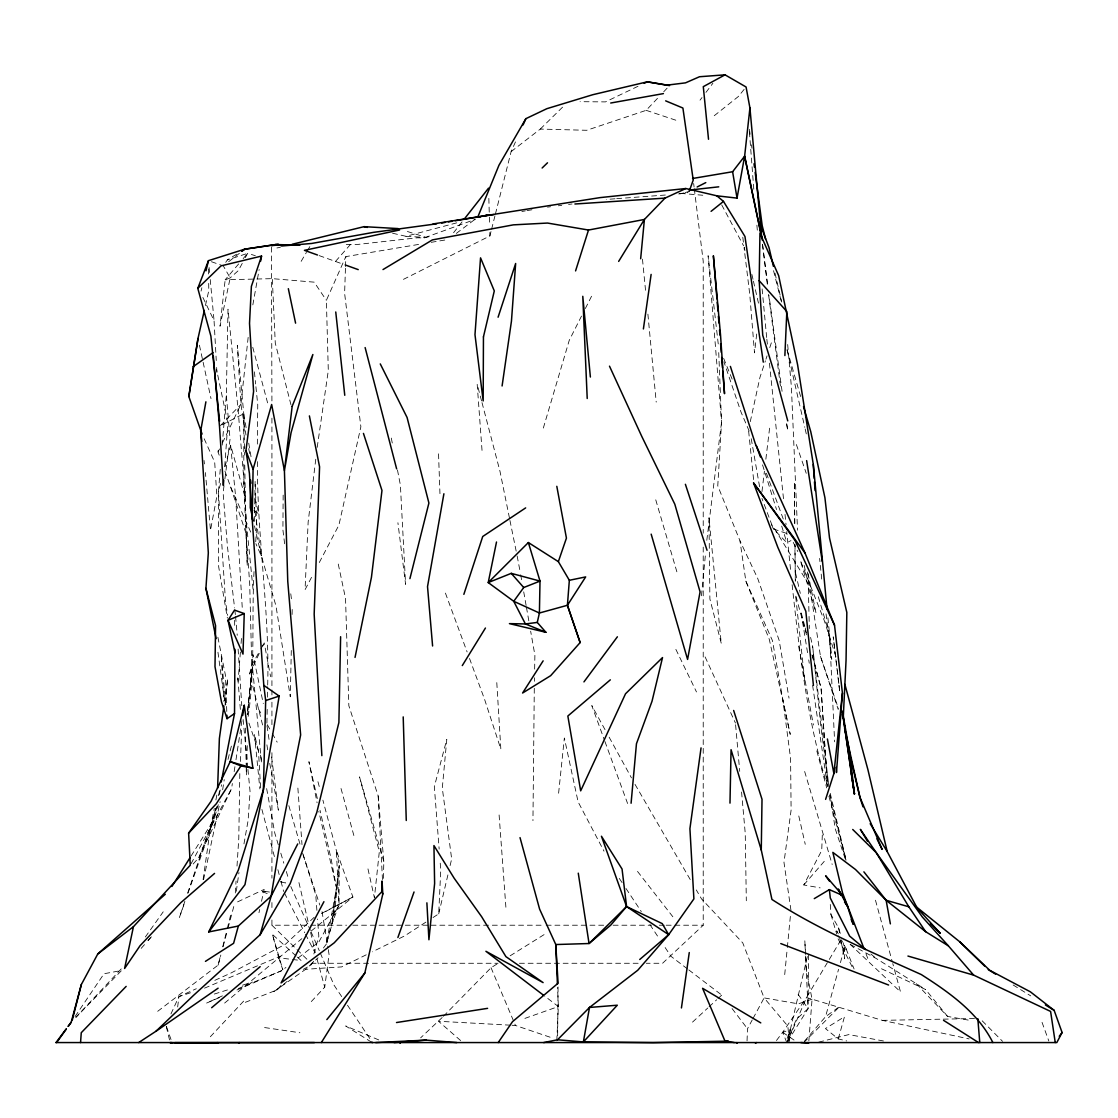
<?xml version="1.0" encoding="UTF-8"?>
<svg xmlns="http://www.w3.org/2000/svg" width="1118" height="1118" viewBox="0 0 1118 1118"><rect width="100%" height="100%" fill="white"/><g stroke="black" fill="none" stroke-linecap="round" stroke-linejoin="round"><path stroke-width="0.75" stroke-dasharray="5 3.75" d="M283.161 495.12L282.91 529.904L285.048 547.177M807.35 956.533L787.533 1041.585L808.076 1008.66L808.524 955.065M257.35 444.098L257.741 404.73L255.812 385.696M254.429 521.421L255.128 481.006L256.693 524.999L255.701 542.314M534.292 688.255L532.951 820.654M534.418 681.281L534.488 677.801M534.642 669.095L534.893 655.148L530.659 631.209M222.23 445.09L226.325 395.017L228.002 309.211L238.022 408.895L245.373 498.027L247.26 565.666L243.836 483.032L243.78 413.856L237.323 345.294L240.915 404.395L246.002 435.07M266.923 723.122L267.23 707.554M267.44 697.171L267.649 686.787M267.677 685.054C269.871 610.288 256.721 535.983 257.489 461.175M291.295 650.494L290.289 696.807L275.992 605.942L261.486 556.289L255.882 543.683M292.091 614.467L292.273 605.9M383.418 878.357L383.823 861.573L378.191 796.016L348.844 705.724L345.532 598.409L337.748 561.641M557.644 1035.701L558.092 984.888M246.519 769.869L246.365 775.053L246.184 766.347M246.575 768.15L247.385 742.254M345.448 268.292L344.61 293.321L360.876 426.796L338.908 525.097L318.756 563.556M345.504 266.615L345.839 256.609L420.969 244.031M747.048 1040.844L747.495 1028.756L752.232 1019.951M822.303 835.02L821.73 850.435L803.772 884.953L820.137 887.86M433.029 917.529L438.717 913.853L440.758 869.888L439.947 859.49M556.792 1040.844L558.357 1006.535L557.575 987.599M248.182 716.372C255.519 667.236 251.354 617.639 254.205 568.279M239.811 773.6L238.791 838.234L236.932 867.316M240.44 761.484L241.767 726.966M235.311 892.989L236.066 881.012M224.718 466.43L227.862 423.191L216.543 369.457M240.398 652.06L238.106 681.365L240.412 710.07M241.069 643.437L241.74 634.814M808.845 1040.83L812.059 999.171L806.413 970.131L805.673 956.267M220.26 469.267L218.415 491.71L218.681 566.798L227.373 618.1M219.198 455.208L218.066 452.021L218.499 447.074M701.475 595.782L705.64 552.46M706.8 540.329L721.557 422.157L718.734 352.603M784.71 974.603L787.17 949.196M787.338 947.505L790.622 913.63M261.388 761.945L252.458 666.719L247.609 714.737L253.017 654.715L263.289 703.585M558.609 793.221L564.352 737.978L578.104 801.872L604 851.161M222.482 442.812L240.915 404.395L248.35 335.568M225.067 703.418L227.737 678.584L224.634 700.846M247.371 711.048L252.458 666.719M756.69 334.016L754.51 352.855L749.759 294.258L744.057 247.581M788.777 1042.563L790.272 1029.72L782.67 1032.305L774.9 1042.563M761.959 491.668L764.419 471.167M765.858 459.219L769.757 426.769M177.664 1006.955L178.922 996.599L196.307 988.731M315.765 459.232L308.149 522.078L305.046 589.717L313.11 574.331M224.005 485.855L223.111 492.772L227.415 546.283L234.584 607.899M224.9 478.951L230.042 439.206L226.325 395.017M311.321 1001.56L324.723 987.166L329.069 954.562L328.287 949.392M236.317 891.27L238.945 872.445M203.099 879.614L210.114 830.311L214.279 808.412M317.205 447.354L328.301 370.561L326.372 300.337L345.839 256.609M193.148 863.976L198.864 857.576L231.58 788.637L232.348 783.536M234.165 771.63L234.948 766.529M235.982 759.723L240.901 727.413M241.153 725.708L241.935 720.607M222.65 789.755L224.229 779.581M243.976 843.866L248.126 820.332L250.055 791.46L247.903 769.17M252.836 304.879L259.152 269.536M215.886 799.999L217.172 793.263M187.964 893.212L213.929 819.676L216.249 807.685M218.583 795.709L219.911 788.861M203.56 879.642L220.134 801.62M750.276 421.64L759.974 377.325L765.411 360.821M258.971 912.693L259.697 909.437M261.514 901.318L263.331 893.198L262.646 891.591L265.427 891.451M263.764 891.27L264.169 889.411L234.654 903.246M205.433 305.507L208.786 290.652L208.675 280.66M840.806 940.112L806.539 997.522L787.533 1041.585L790.272 1029.72L786.206 1040.956M438.717 913.853L448.542 872.236M450.107 865.584L451.672 858.931L442.295 788.148L446.781 739.431L434.329 786.667L439.15 849.093M201.058 291.099L201.883 287.717M262.59 724.967L249.649 673.735L251.76 665.252L260.075 650.355M157.708 1011.301L218.164 965.058L220.651 955.121M222.72 946.834L226.856 930.274M227.261 928.611L231.398 912.05M210.114 830.311L215.648 808.37M219.058 794.87L221.616 784.752M228.002 759.429L231.412 745.93M403.444 279.36L489.894 235.954L491.165 230.895M491.599 229.204L494.994 215.718M495.414 214.027L511.122 151.615L516.754 139.051M220.595 483.423L218.415 491.71L225.543 601.833L227.681 615.375M224.97 466.821L230.629 445.244L245.373 498.027L244.688 461.958M218.164 965.058L220.833 955.038M223.069 946.68L227.527 929.98M227.974 928.303L234.207 904.923M804.359 1041.277L825.531 1016.723L838.57 969.292M313.878 953.975L318.826 936.283L317.54 919.01M840.429 962.626L844.621 947.617L843.098 942.656M838.262 1038.929L844.467 1016.737L825.433 1028.56L838.262 1038.929L846.703 1040.942M198.864 857.576L213.929 819.676L218.289 804.708M543.334 428.054L569.244 340.361L581.5 316.101M765.956 359.171L767.046 355.859M769.771 347.6L771.951 341.004M184.875 901.318L179.313 917.738L185.085 901.387M187.656 893.114L217.102 806.162M787.533 1041.585L796.17 1019.476L808.076 1008.66L805.407 952.885M839.562 938.519L844.705 952.326L846.144 948.847L841.421 939.847M170.956 1013.928L178.922 996.599L193.33 991.848M249.649 673.735L259.865 652.143M262.786 645.98L264.239 642.892L270.584 676.642M218.066 452.021L219.533 448.961M585.343 308.526L593.001 293.363M191.066 863.739L231.58 788.637M242.243 263.387L238.386 270.556L230.182 277.893L225.165 279.779L220.008 326.218L230.182 277.893L223.307 265.902M245.331 257.643L247.651 253.339L255.309 255.687M753.029 1018.47L764.111 997.913L742.771 942.907L701.531 898.914L696.304 889.956M260.913 648.859L264.239 642.892M301.161 261.332L306.43 252.402M307.31 250.907L309.938 246.435M191.094 855.983L213.929 819.676M225.724 262.339L227.331 259.949L238.903 252.78M75.06 1016.541L104.016 973.736L121.569 970.508L75.982 1017.324M786.793 1042.563L782.67 1032.305L806.539 997.522L882.34 1020.371L969.152 1038.929M145.368 936.968L163.214 911.813M313.669 961.256L310.734 965.225L303.23 969.362M323.451 947.994L326.386 944.011L334.338 916.131L339.243 865.458L336.364 850.491L322.892 800.139M700.022 100.173L702.006 97.573M705.961 92.375L712.893 83.277M453.573 232.712L462.055 221.909M744.127 89.384L738.313 96.553L711.803 117.669M238.651 263.918L225.165 279.779L272.303 278.648L314.186 282.155L326.372 300.337M243.151 258.635L247.651 253.339L227.331 259.949M803.772 884.953L824.553 861M335.582 261.332L351.527 243.249M141.175 948.371L146.947 941.859M148.093 940.559L152.705 935.347M245.331 1002.315L276.747 990.045L282.477 983.84M210.338 1036.749L245.96 998.654M75.912 1017.212L123.176 966.832M147.981 940.392L150.343 937.876M511.122 151.615L540.287 129.073L586.698 130.289L646.162 110.333L659.019 96.749M663.701 91.802L667.208 88.084M220.414 425.623L240.915 404.395M442.183 1017.534L420.661 1037.825M443.413 1016.29L491.04 967.727L496.909 964.065M803.814 1042.563L839.73 1006.452L825.531 1016.723M540.287 129.073L563.374 106.364M314.2 917.291L285.733 944.011L231.063 972.995L212.099 981.576M703.222 547.093L703.222 925.215L662.569 963.269L646.274 963.269M273.77 991.68L305.675 969.292L318.099 957.763M692.517 1022.118L707.778 1008.003M709.05 1006.829L716.68 999.785M717.952 998.598L721.767 995.076L723.835 997.773M224.634 1003.07L301.86 938.645M276.747 990.045L287.144 981.408M311.265 930.973L352.911 897.027L336.364 850.491L338.992 905.077L331.962 923.65L326.386 944.011L336.504 887.79L331.11 858.89L320.014 810.284M228.659 261.724L239.35 253.367M236.96 989.975L281.792 970.634L285.915 967.433M298.282 957.86L318.909 941.887L338.992 905.077L339.243 865.458L331.962 923.65L336.504 887.79L318.784 811.361M456.312 233.41L475.038 219.282M425.916 922.126L404.604 935.92L372.378 951.795M510.129 955.82L546.842 932.901M321.635 913.406L352.911 897.027L321.942 913.476M221.951 424.84L241.949 414.652M771.462 524.314L773.418 528.982L786.876 542.677L790.971 540.609M366.229 954.814L341.675 966.902L305.675 969.292M638.001 86.282L605.453 101.892L580.074 101.682M222.384 995.845L206.537 1003.098L220.945 996.879M238.218 988.591L281.792 970.634M204.524 988.144L280.366 956.156M346.287 244.507L358.081 244.395L417.154 237.813L424.113 237.896L475.583 219.24M524.915 1018.386L558.357 1006.535L544.69 996.11M812.059 999.171L798.336 1003.852L764.111 997.913L787.855 1026.114L789.322 1042.563M685.152 192.603L689.219 191.332M214.293 994.056L230.895 988.843M242.522 985.182L252.472 982.051M392.572 233.229L406.002 236.317L459.372 222.147M683.797 193.023L680.037 193.707M424.113 237.896L430.206 236.345M818.739 1042.144L848.841 1034.583L883.723 1041.026M678.598 193.931L688.087 192.631M276.929 247.958L280.311 247.357M521.896 211.484L525.306 210.897M527.011 210.617L532.126 209.737M431.213 242.327L448.276 239.462M558.301 205.782L561.725 205.335M568.587 204.426L572.011 203.979M547.499 207.123L550.587 206.746M679.8 193.791L684.677 193.274M615.026 198.78L606.291 199.465M616.731 198.641L666.621 194.937M264.533 891.353L270.78 892.22M882.34 1020.371L941.51 1019.183M943.257 1019.155L974.589 1018.526M271.926 919.988L271.926 925.215L308.987 925.215M310.692 925.215L346.58 925.215M352.799 925.215L429.34 925.215M431.073 925.215L544.061 925.215M546.171 925.215L604.572 925.215M613.139 925.215L651.598 925.215M659.327 925.215L664.441 925.215M666.146 925.215L703.222 925.215M311.083 963.269L498.041 963.269M519.395 963.269L639.314 963.269M406.002 236.317L426.238 237.421L404.688 230.657M510.325 1025.178L438.522 1021.265L461.636 1041.445M512.03 1025.276L515.454 1025.458L552.865 1038.147M680.541 193.372L702.789 195.245M296.116 955.988L272.443 934.424L278.703 957.819L290.764 959.272M292.483 959.482L301.105 960.516L297.36 957.12M264.589 1027.554L299.89 1032.739M916.285 983.686L947.575 1016.43L970.452 1020.468M280.744 882.046L285.565 882.94L280.828 881.277M646.162 110.333L677.494 120.758M786.429 533.342L773.418 528.982L761.945 498.404M211.428 261.71L221.825 265.385M319.119 255.589L343.561 264.351M378.709 1039.908L345.7 1025.975L372.168 1042.563M262.646 891.591L267.901 893.953M881.501 968.747L925.578 989.528L947.575 1016.43M850.379 944.514L876.246 958.503L925.578 989.528M1013.146 984.986L1030.712 995.859M782.67 1032.305L794.954 1040.704M253.968 510.381L258.873 513.973L254.429 496.085M687.43 968.887L670.954 956.309L663.295 944.766M688.814 969.935L721.767 995.076M870.922 954.017L876.246 958.503M850.127 944.305L900.507 991.876L892.779 963.548M271.926 925.215L307.408 959.705M982.205 1020.832L1002.566 1041.361M637.512 871.411L673.777 917.962M732.066 1008.548L747.495 1028.756M798.126 994.321L808.076 1008.66M341.703 996.599L334.002 985.112L319.958 952.256M347.488 1005.222L372.532 1042.563M619.302 878.413L622.167 882.731M625.996 888.503L641.299 911.589M649.907 924.572L659.466 938.994M774.397 528.465L808.258 583.624L809.013 614.704M690.211 879.517L634.758 783.9M830.297 904.476L830.912 914.384L838.57 927.786L840.582 934.396M258.258 708.588L262.367 715.897M267.3 724.66L271.422 731.955M272.247 733.408L277.18 742.17M605.02 729.663L591.799 705.57L604.321 739.85M609.142 737.195L631.46 777.876M721.711 204.901L743.568 245.75M838.276 933.837L836.697 930.847L838.989 936.982M284.433 893.002L304.739 932.719M305.521 934.243L314.899 952.578M838.081 938.799L853.327 969.152M793.235 542.37L797.805 551.579M675.873 649.376L696.486 691.958M202.875 297.43L214.055 320.6L216.263 360.527M718.245 343.925L708.113 255.701L721.557 422.157L717.77 485.841L739.976 540.819L757.738 578.537L779.162 640.39L789.029 698.149M705.109 656.909L735.448 723.053M204.175 438.759L214.684 462.125L216.878 496.168L210.477 530.421L205.419 472.579M745.86 581.164L772.468 640.67L782.838 699.561L790.244 734.372L769.282 639.328L745.86 581.164L739.976 540.819M290.82 886.532L310.399 930.344M311.111 931.909L319.287 950.691M224.928 471.111L230.643 487.001L251.676 534.236M749.158 431.017L740.941 411.899L723.933 361.813M491.04 967.727L515.454 1025.458M723.653 358.389L732.122 379.1M846.144 948.847L854.082 968.999M865.975 953.738L867.82 958.517M766.417 473.235L784.319 521.91M445.425 593.099L467.1 651.934M469.518 658.474L484.569 699.323L500.836 749.102L496.783 682.525M604.922 741.472L627.589 803.507M1042.046 1022.355L1048.824 1041.012M166.456 1026.562L171.543 1041.026M278.703 957.819L282.84 969.823L272.443 934.424M807.503 571.997L820.458 656.308L838.388 708.351M796.379 444.545L806.246 473.305M248.951 723.08L258.468 750.961L260.69 788.819M820.458 656.308L838.234 709.497M302.615 853.188L319.86 905.133M322.026 911.631L328.035 947.659M845.11 858.582L835.23 828.787L830.087 795.08M230.643 487.001L246.142 533.775L249.705 583.903L251.76 665.252M835.915 656.587L824.301 620.63L800.334 560.37L815.958 612.79L808.076 573.632M303.146 854.865L315.737 894.805L316.897 910.359M762.546 464.864L776.521 509.556M781.706 526.117L786.876 542.677M792.131 584.742C799.51 652.507 807.322 721.11 827.502 786.415L821.087 688.227L811.836 653.108M278.312 844.845L274.818 833.176L266.112 785.688M280.814 853.174L283.818 863.18M286.32 871.523L288.821 879.852M818.306 596.76L829.612 634.842L831.736 659.271L825.755 611.49M804.653 771.504L832.183 864.48M830.912 914.384L836.655 933.921M655.749 499.83L677.815 575.015M288.849 805.659L300.714 846.633M800.628 396.541L786.639 348.005L804.792 427.314M383.823 861.573L359.549 776.898L379.323 851.65L374.404 897.712L367.375 866.226M806.469 634.772L795.499 594.692L804.918 682.12M811.947 654.827L821.087 688.227L827.39 784.696M317.037 959.062L324.723 987.166M875.478 900.228L892.318 961.885M341.018 788.497L354.029 836.138M816.825 750.905L826.691 787.883M828.927 796.295L845.963 860.161L829.612 794.8M252.766 347.321L268.53 406.365M317.945 781.692L320.195 790.077M261.905 809.46L275.224 859.672M277.879 869.706L280.548 879.754M280.995 881.431L283.651 891.465M804.792 626.346L800.837 611.294L807.629 653.178M805.24 628.023L806.553 633.04M481.565 400.929L477.176 384.159L482.263 453.629M481.998 402.606L499.998 471.377L509.612 518.794M290.973 404.828L275.28 343.142L272.303 278.648M773.544 270.682L781.51 302.335M166.289 1026.548L170.174 1042.563M258.468 750.961L254.471 734.233L259.879 788.945M830.241 793.347L846.116 860.189M774.998 273.169L781.734 302.042M795.569 573.045L800.306 593.365M810.592 637.414L812.576 645.883L828.466 783.159M298.939 882.605L308.666 924.181M310.622 932.482L315.29 952.438M751.883 274.413L753.043 279.5M753.434 281.191L758.87 304.921M254.471 525.893L261.319 555.716L254.373 507.418M805.17 429.005L806.33 434.064M798.797 815.972L805.253 844.328M317.33 798.559L308.917 761.693L317.079 802.794M804.149 565.373L808.258 583.624M199.423 345.196L211.009 398.609M509.948 520.485L516.823 554.346M517.159 556.037L520.387 573.059M248.699 448.681L250.39 457.192M217.884 637.232L225.473 675.482L226.8 711.789M391.314 438.102L392.935 446.487M397.463 469.951L400.384 485.03L405.596 584.365L397.91 522.735M838.57 927.786L839.814 934.313M841.057 940.853L844.467 958.797L844.621 947.617L844.705 952.326M798.629 646.218L813.415 725.023M260.522 755.167L261.444 760.254M520.695 574.778L522.204 583.316M523.713 591.869L526.131 605.551M526.424 607.27L529.149 622.656M751.24 438.717L759.849 488.245M246.114 427.635L243.78 413.856L244.562 455.082M248.727 443.133L251.061 456.899M780.448 386.101L768.359 292.832M744.378 247.26L744.937 250.684M808.719 659.886L809.264 663.24M266.909 744.854L267.677 749.912M269.731 763.398L278.382 810.201L271.115 753.28M267.006 725.792L269.312 741.248M812.618 685.362L827.502 786.415M790.957 910.248L783.97 862.369L791.111 810.061L790.58 758.437L782.838 699.561M782.069 391.3L769.002 295.543M217.954 652.255L225.179 705.067M749.451 129.339L750.36 136.214M751.492 144.823L751.953 148.261M828.829 786.611L820.836 726.253L812.576 645.883M762.532 244.283L767.926 287.005M821.702 579.068L819.62 558.413M693.649 183.492L694.082 186.958M694.292 188.69L703.222 261.332L703.222 533.16M290.778 593.798L291.854 602.434M762.504 244.367L767.521 285.901M742.799 237.212L743.847 245.848M838.835 683.517L833.231 636.841L839.953 693.691M839.031 685.25L839.87 692.154M234.78 609.617L235.381 614.746M235.577 616.451L237.24 635.317M204.035 460.448L204.426 463.914M766.655 337.44L761.987 287.452M766.836 339.159L767.395 344.302M769.436 363.182L783.508 498.907M790.51 569.369L786.709 531.623M748.641 431.073L753.853 482.249M254.415 371.847L255.645 383.963M827.907 617.793L829.612 634.842L834.615 741.821M253.017 589.06L246.449 523.378L243.836 483.032M785.018 514.406L786.038 524.733M642.473 259.166L645.687 291.812M647.895 314.144L656.21 402.103M230.629 445.244L235.591 496.406L242.424 610.638M243.109 719.461L247.735 767.465M209.108 267.523L209.583 272.652M210.226 279.5L214.055 320.6M225.78 704.871L221.182 654.757L223.866 701.391M735.602 724.771L739.725 771.336M741.569 792.019L745.245 833.399L746.321 900.745M787.673 344.526L791.404 387.024L797.539 530.198M753.784 189.194L749.228 129.325M756.9 225.165L757.459 232.083M499.103 814.966L506.063 909.605M297.877 788.078L302 844.621M238.12 649.069L241.781 705.751M805.575 954.548L804.82 940.699L805.323 951.152M216.64 367.473L217.13 376.151M378.191 796.016L382.468 879.587M438.536 453.824L439.961 493.653M271.464 247.176L271.926 404.213M488.846 198.375L489.321 215.467M489.377 217.172L489.614 225.71M489.796 232.544L489.894 235.954M809.055 616.423L809.348 628.512M245.415 728.097L246.156 764.614M795.317 581.248L794.884 545.822M234.626 620.336L234.724 628.847M208.549 268.991L208.605 273.994M794.786 523.49L794.367 481.816L794.702 523.336M794.996 544.326L795.359 580.787M271.926 418.16L271.926 688.241M271.926 689.974L271.926 695.2M271.926 702.174L271.926 724.827M271.926 752.707L271.926 878.161M271.926 902.561L271.926 909.535M721.222 643.157L709.888 598.969L708.966 517.802L721.222 643.157M238.106 681.365L237.533 677.941L238.106 681.365M787.491 428.935L786.373 422.087L787.491 428.935"/><path stroke-width="1.5" d="M221.238 782.013L234.528 713.536L234.948 649.279M992.868 1042.563C977.747 1012.405 949.084 992.323 921.316 974.575C870.503 951.614 818.879 929.855 771.937 899.459L761.274 850.001L762.015 799.3L733.646 710.461M787.757 420.885L776.744 380.511L762.742 335.288L759.178 280.674L759.947 233.145L778.673 275.713L797.595 364.734L813.289 464.445L827.054 609.268M297.723 843.936L271.157 896.105L238.344 926.039L208.745 931.937L244.968 884.673L263.387 789.811L265.665 700.553L263.792 685.362L252.193 519.101L253.087 469.267L271.646 404.492L284.419 470.58L287.759 581.388L300.644 734.917L283.273 822.568L271.157 896.105L260.117 934.76L193.652 995.258L156.003 1031.229L138.702 1042.563M382.803 893.981L381.867 891.661L382.035 880.998L382.803 893.981L364.831 973.009L321.327 1042.563M340.613 636.715L338.894 722.521L316.827 812.339L290.177 883.625L260.117 934.76M729.984 803.129L731.06 749.689L761.274 850.001M244.241 613.558L242.997 654.1L228.016 620.322L234.514 610.121L244.241 613.558L228.016 620.322L234.976 652.674M217.605 788.148L219.38 738.523L223.907 705.989M784.878 355.552L786.834 311.545L759.178 280.674M216.095 638.63L205.922 588.361L208.325 552.879L200.681 430.961L205.894 401.823M80.552 1042.563L81.265 1032.697L126.152 986.397M223.726 480.265L223.348 485.464L219.547 426.908L213.314 356.111M730.389 366.411L755.321 443.692L804.946 552.879L834.517 625.158L842.427 693.118L836.474 772.538L836.166 767.423M543.138 660.85L522.595 693.02L550.657 675.677L580.13 642.584L567.413 605.285L569.341 580.284L558.357 561.641L528.367 542.551L488.231 582.576L513.735 601.302L539.407 613.013L567.413 605.285L585.664 576.916L569.341 580.284M631.083 803.241L636.463 743.722L652.004 701.307L662.527 657.566L625.535 693.761L580.675 790.845L567.846 716.023L610.33 679.842M640.656 258.747L644.401 219.463L665.014 198.124L685.837 188.523L716.848 195.818L737.028 198.11L744.63 156.213L749.926 107.929L746.069 86.994L725.037 74.836L699.505 76.737L685.502 82.858L667.208 85.122L647.294 81.824L592.792 94.709L546.898 108.67L525.879 118.662L498.963 165.24L477.707 217.269L487.057 215.131L483.898 216.137M825.601 799.37L833.888 773.572L842.427 693.118M252.193 519.101L249.426 473.361L245.932 450.666L253.59 391.426L249.524 323.382L251.382 286.376L261.556 256.064L221.015 265.874L197.788 288.304L210.897 336.141L219.617 421.29M701.056 747.886L689.918 828.634L693.887 898.9L668.69 934.676L637.763 970.242L589.507 1007.458L557.519 1039.782L543.697 1042.563M643.395 328.944L651.123 274.413M681.435 1007.961L689.261 952.564M202.078 434.077L188.83 396.527L197.984 338.516L204.314 310.455M502.094 385.976L511.457 321.09L515.65 263.485L498.083 317.219M242.718 715.506L244.269 705.29L252.892 768.192L240.915 765.9L230.21 761.651L244.269 705.29M188.83 396.527L197.984 338.516M263.792 685.362L279.193 696.081L263.387 789.811L238.344 870.083L208.745 931.937M443.902 493.765L427.523 586.629L432.596 645.994M260.662 261.123L261.556 256.064M496.504 542.006L488.231 582.576L511.247 573.352L540.008 581.094L539.407 613.013L537.283 622.433L545.891 632.285L509.431 623.634L525.404 623.942L537.283 622.433M355.035 657.412L371.442 577.335L381.979 490.453L363.448 433.407M252.892 768.192L230.21 761.651L211.05 801.313L188.621 833.148L190.256 865.248L133.447 926.668L124.601 968.481L140.043 945.73L180.809 902.659L214.558 873.41M205.992 270.808L208.465 260.662L244.688 249.188L278.256 244.143M409.915 578.635L428.907 503.044L407.078 417.475L380.274 363.909M72.321 1019.937L81.335 984.539L97.783 953.961L165.282 894.274M68.282 1026.31L71.189 1022.243L81.335 984.539M238.344 926.039L233.606 943.299L205.446 961.354M575.574 270.905L588.501 230.042L644.401 219.463L618.659 261.402M463.858 594.357L482.724 536.5L525.656 507.893M558.357 561.641L566.435 538.121L556.806 486.316M397.896 937.513L414.037 891.982M689.219 191.332L693.23 180.04L682.902 108.027L665.657 100.858M197.788 288.304L208.465 260.662M523.07 124.937L525.879 118.662M323.927 901.695L281.079 982.932L334.226 942.809L381.867 891.661M915.502 906.195L959.873 941.901L989.751 970.326L1030.377 991.82L1054.148 1010.365L1062.1 1032.529L1056.817 1042.563L55.9 1042.563M462.293 665.573L485.436 628.036M171.92 886.476L190.186 857.436M240.915 765.9L216.263 803.814L188.621 833.148M498.209 1042.563L512.491 1021.698L558.078 983.225L555.786 944.542L539.617 909.158L520.024 837.62M56.641 1042.563L66.339 1029.021M528.367 542.551L540.008 581.094L523.727 587.523L513.735 601.302L525.404 623.942L545.891 632.285M583.945 681.896L617.388 636.799M56.026 1042.563L66.13 1029.021M68.156 1026.31L71.189 1022.243M1059.235 1036.288L1062.1 1032.529M692.545 178.489L732.611 171.739L744.63 156.213L762.392 240.23M464.18 219.198L488.552 188.131M326.847 1019.602L364.831 973.009M547.499 162.809L542.132 168.007M639.734 959.496L668.69 934.676L662.233 923.608L626.583 906.572L601.442 836.236L622.055 869.035L626.583 906.572L610.791 925.061L589.046 943.522L555.786 944.542L557.421 984.147M211.651 1007.723L260.201 966.651M711.09 211.33L723.486 201.394L744.965 236.513L763.287 362.134M242.019 251.27L244.688 249.188L275.783 244.59M97.783 953.961L133.447 926.668M193.148 366.676L213.007 352.659M156.003 1031.229L218.108 988.186M205.922 588.361L215.564 625.605L215.005 666.733L221.462 701.838L227.052 718.692L234.528 713.536M241.795 250.977L244.688 249.188M382.999 269.564L432.386 239.909L513.344 224.858L547.527 223.055L588.501 230.042M238.623 1043.038L239.42 1042.563M814.281 898.62L829.374 889.621L842.609 895.434L847.514 906.223L853.244 924.334L851.217 919.513M725.037 74.836L703.292 86.659L708.519 139.261M755.433 1043.15L756.537 1042.563M697.157 186.972L705.793 182.611M644.192 83.319L647.294 81.824L669.542 85.625M265.665 700.553L279.193 696.081M398.064 228.575L364.021 226.661L292.133 244.283M314.424 1042.563L174.925 1042.633M399.573 230.001L304.445 250.334L317.484 255.002M610.707 103.024L663.421 93.605M441.708 222.985L445.09 222.426M448.486 221.867L451.868 221.308M455.25 220.749L480.628 216.543M433.029 223.949L599.891 197.634L685.837 188.523M396.513 1022.537L487.602 1008.352M482.319 216.263L493.807 214.586M436.635 223.824L373.482 232.362L311.698 243.458L281.75 246.002L279.221 244.968L271.422 245.597L276.076 244.562L299.917 245.163M689.317 190.074L718.748 186.832M375.676 1042.563L426.293 1040.131L456.759 1042.563M394.095 1042.563L426.293 1040.131M574.918 204.007L665.014 198.124M170.174 1042.563L172.116 1042.633M170.215 1042.731L218.094 1042.954L217.269 1042.563M728.405 1041.138L653.094 1042.619L583.372 1041.934L557.519 1039.782M800.809 1042.563L808.677 1043.136L807.965 1042.563M734.386 1042.563L724.925 1040.928L702.593 988.312L760.771 1022.886M364.021 226.661L367.389 227.429M864.13 948.944L842.595 893.114L832.854 852.377L855.508 869.511L886.127 900.269L908.836 906.796L925.662 931.699L948.357 945.828L973.638 975.12L1050.599 1011.427L1055.252 1042.563M907.942 956.058L973.638 975.12M345.196 264.938L358.235 269.62M780.783 943.578L888.6 985.028M735.951 1042.563L737.223 1043.164M371.973 1042.563L372.532 1042.563M988.242 969.572L995.565 974.113M1045.358 1004.928L1054.148 1010.365M943.522 1020.315L978.516 1042.563M399.489 1042.563L400.314 1043.108M668.69 934.676L626.583 906.572L589.046 943.522L578.272 873.172M543.32 995.076L485.911 951.292L543.11 982.61L505.895 956.617L481.648 916.718L454.16 878.217L433.938 845.571L434.623 883.458L428.921 939.763L426.88 902.841M863.893 871.844L886.127 900.269L925.662 931.699M716.848 195.818L723.486 201.394M865.598 949.531L849.638 936.087L830.283 898.02L829.374 889.621M959.873 941.901L984.553 965.966M930.344 923.622L940.28 933.32L917.081 907.928L887.203 851.567L870.181 823.7M852.727 829.472L876.219 852.629L922.42 917.109L948.357 945.828M511.247 573.352L523.727 587.523M842.609 895.434L825.643 875.799L829.612 881.333M813.429 685.432L805.826 611.253L777.765 547.177L753.56 482.99L804.946 552.879M753.56 482.99L795.038 540.469L834.517 625.158M844.523 902.072L847.514 906.223L838.332 889.02L841.043 895.434M908.836 906.796L876.219 852.629L860.357 829.36L867.47 841.225M876.945 838.849L882.116 849.373L859.952 797.386L848.129 747.76M609.492 366.159L641.802 436.467L674.811 504.204L700.078 591.897L687.584 659.424L651.165 534.138M245.932 450.666L253.087 469.267M759.485 222.51L769.044 247.693L773.404 266.377M756.271 445.663L760.45 457.01M567.413 605.285L580.13 642.584M685.39 484.29L707.037 550.28M863.012 806.819L859.952 797.386L844.551 728.056M844.887 684.384L867.945 769.785L887.203 851.567M803.521 406.575L810.76 431.688L824.916 497.692L829.528 538.038L846.829 612.454L846.046 660.417L843.265 717.546L854.445 794.073L849.876 754.021L842.427 711.132M365.125 347.572L396.624 468.847M765.564 239.042L762.21 225.71L755.139 172.354M253.325 520.932L250.292 507.67L250.39 479.818L250.893 483.269M288.332 288.668L295.585 323.158M744.63 156.213L761.665 237.449L749.926 107.929M309.393 415.896L319.58 466.849L314.172 614.159L321.858 755.642M827.404 738.984L833.888 773.572M886.127 900.269L890.375 923.859M732.611 171.739L737.028 198.11M806.637 460.616L822.289 561.529M851.301 773.768L851.818 777.15M852.349 780.532L854.445 794.073L842.539 712.893M754.007 163.759L754.454 167.197M842.399 714.374L842.818 717.812M200.681 430.961L201.855 441.372M335.749 311.978L344.763 395.283M590.374 377.032L582.785 296.312L587.216 398.497M716.945 298.897L713.368 255.784L720.509 334.771L724.52 393.676L722.759 371.274M717.239 302.349L717.952 310.972M718.385 316.142L718.958 323.032M977.831 1018.666L979.773 1042.563M719.531 329.936L719.936 335.107M720.607 343.715L721.278 352.338M721.683 357.494L722.494 367.836M813.289 464.445L814.225 478.364M814.463 481.844L815.05 490.536M226.926 715.24L227.052 718.692M403.207 716.904L406.267 820.486M483.451 336.853L483.172 400.943L474.982 334.645L480.544 257.853L494.296 290.918L483.451 336.853M292.175 406.309L284.419 470.58L291.071 432.652L312.872 354.518L292.175 406.309M589.507 1007.458L583.372 1041.934L617.304 1005.208L589.507 1007.458"/></g></svg>
